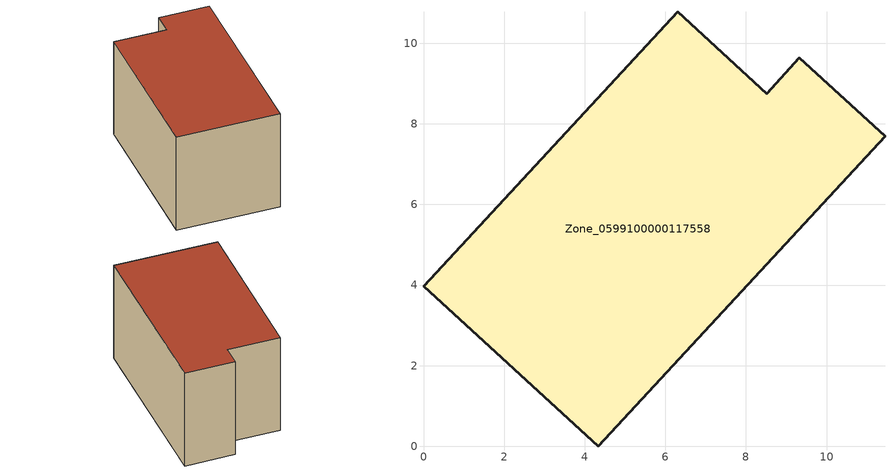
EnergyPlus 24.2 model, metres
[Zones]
Zone_0599100000117558
 floor ground (C_G): 4.34,0 0,3.97 6.31,10.78 8.52,8.75 9.32,9.64 11.45,7.69 z0
 wall outside (C_F): 9.32,9.64 8.52,8.75 6.31,10.78 0,3.97 4.34,0 11.45,7.69 9.32,9.64 z0:6.03
 roof outside (C_R): 4.34,0 11.45,7.69 9.32,9.64 8.52,8.75 6.31,10.78 0,3.97 z6.03
[BUILDING]
Pand.0599100000117558: North Axis=0; Terrain=City; Loads Convergence Tolerance Value=0.04; Temperature Convergence Tolerance Value=0.4; Solar Distribution=FullExterior; Maximum Number of Warmup Days=25; Minimum Number of Warmup Days=1
[Site:Location]
Rotterdam.The.Hague.AP_ZH_NLD Design_Conditions: Latitude=51.96; Longitude=4.45; Time Zone=1; Elevation=-4.5
[SITE:GROUNDTEMPERATURE:BUILDINGSURFACE]
18, 18, 18, 18, 18, 18, 18, 18, 18, 18, 18, 18
[MATERIAL] Thermal Absorptance=0.9; Solar Absorptance=0.7; Visible Absorptance=0.7
Name | Roughness | Thickness | Conductivity | Density | Specific Heat
G.TC.1975-1991 | MediumSmooth | 0.15 | 0.288461 | 540 | 1210
F.TC.1975-1991 | Rough | 0.3 | 0.230769 | 1920 | 840
R.TC.1975-1991 | MediumRough | 0.2 | 0.153846 | 1500 | 1000
[CONSTRUCTION]
C_G: G.TC.1975-1991
C_F: F.TC.1975-1991
C_R: R.TC.1975-1991
[ZONE]
Zone_0599100000117558: Type=1; Multiplier=1; Ceiling Height=Autocalculate; Volume=Autocalculate; Floor Area=autocalculate; Part of Total Floor Area=Yes
[ZONEINFILTRATION:DESIGNFLOWRATE]
Infil_Zone_0599100000117558: Zone or ZoneList or Space or SpaceList=Zone_0599100000117558; Schedule=AlwaysOn; Design Flow Rate Calculation Method=Flow/Area; Flow Rate per Floor Area=0.003; Constant Term Coefficient=1; Temperature Term Coefficient=0; Velocity Term Coefficient=0; Velocity Squared Term Coefficient=0
[HVACTEMPLATE:ZONE:IDEALLOADSAIRSYSTEM]
Zone_0599100000117558: Maximum Heating Supply Air Temperature=50; Minimum Cooling Supply Air Temperature=13; Maximum Heating Supply Air Humidity Ratio=0.0156; Minimum Cooling Supply Air Humidity Ratio=0.0077; Heating Limit=NoLimit; Cooling Limit=NoLimit; Dehumidification Control Type=ConstantSensibleHeatRatio; Cooling Sensible Heat Ratio=0.7; Dehumidification Setpoint=60; Humidification Control Type=None; Humidification Setpoint=30; Outdoor Air Method=None; Outdoor Air Flow Rate per Person=0.00944; Outdoor Air Flow Rate per Zone Floor Area=0; Outdoor Air Flow Rate per Zone=0; Demand Controlled Ventilation Type=None; Outdoor Air Economizer Type=NoEconomizer; Heat Recovery Type=None; Sensible Heat Recovery Effectiveness=0.7; Latent Heat Recovery Effectiveness=0.65
[ZONECONTROL:THERMOSTAT]
ThermostatControl_Zone_0599100000117558: Zone or ZoneList=Zone_0599100000117558; Control Type Schedule=DualSetpointControlType; Control 1=Thermostat_Zone_0599100000117558; Temperature Difference Between Cutout And Setpoint=0
[THERMOSTATSETPOINT:DUALSETPOINT]
Thermostat_Zone_0599100000117558: Heating Setpoint Temperature Schedule=HeatingSetpoint_Zone_0599100000117558; Cooling Setpoint Temperature Schedule=CoolingSetpoint_Zone_0599100000117558
[SCHEDULE:COMPACT]
HeatingSetpoint_Zone_0599100000117558: Through: 12/31, For: AllDays, Until: 24:00, 21
CoolingSetpoint_Zone_0599100000117558: Through: 12/31, For: AllDays, Until: 24:00, 24
DualSetpointControlType: Through: 12/31, For: AllDays, Until: 24:00, 4
AlwaysOn: Through: 12/31, For: AllDays, Until: 24:00, 1
